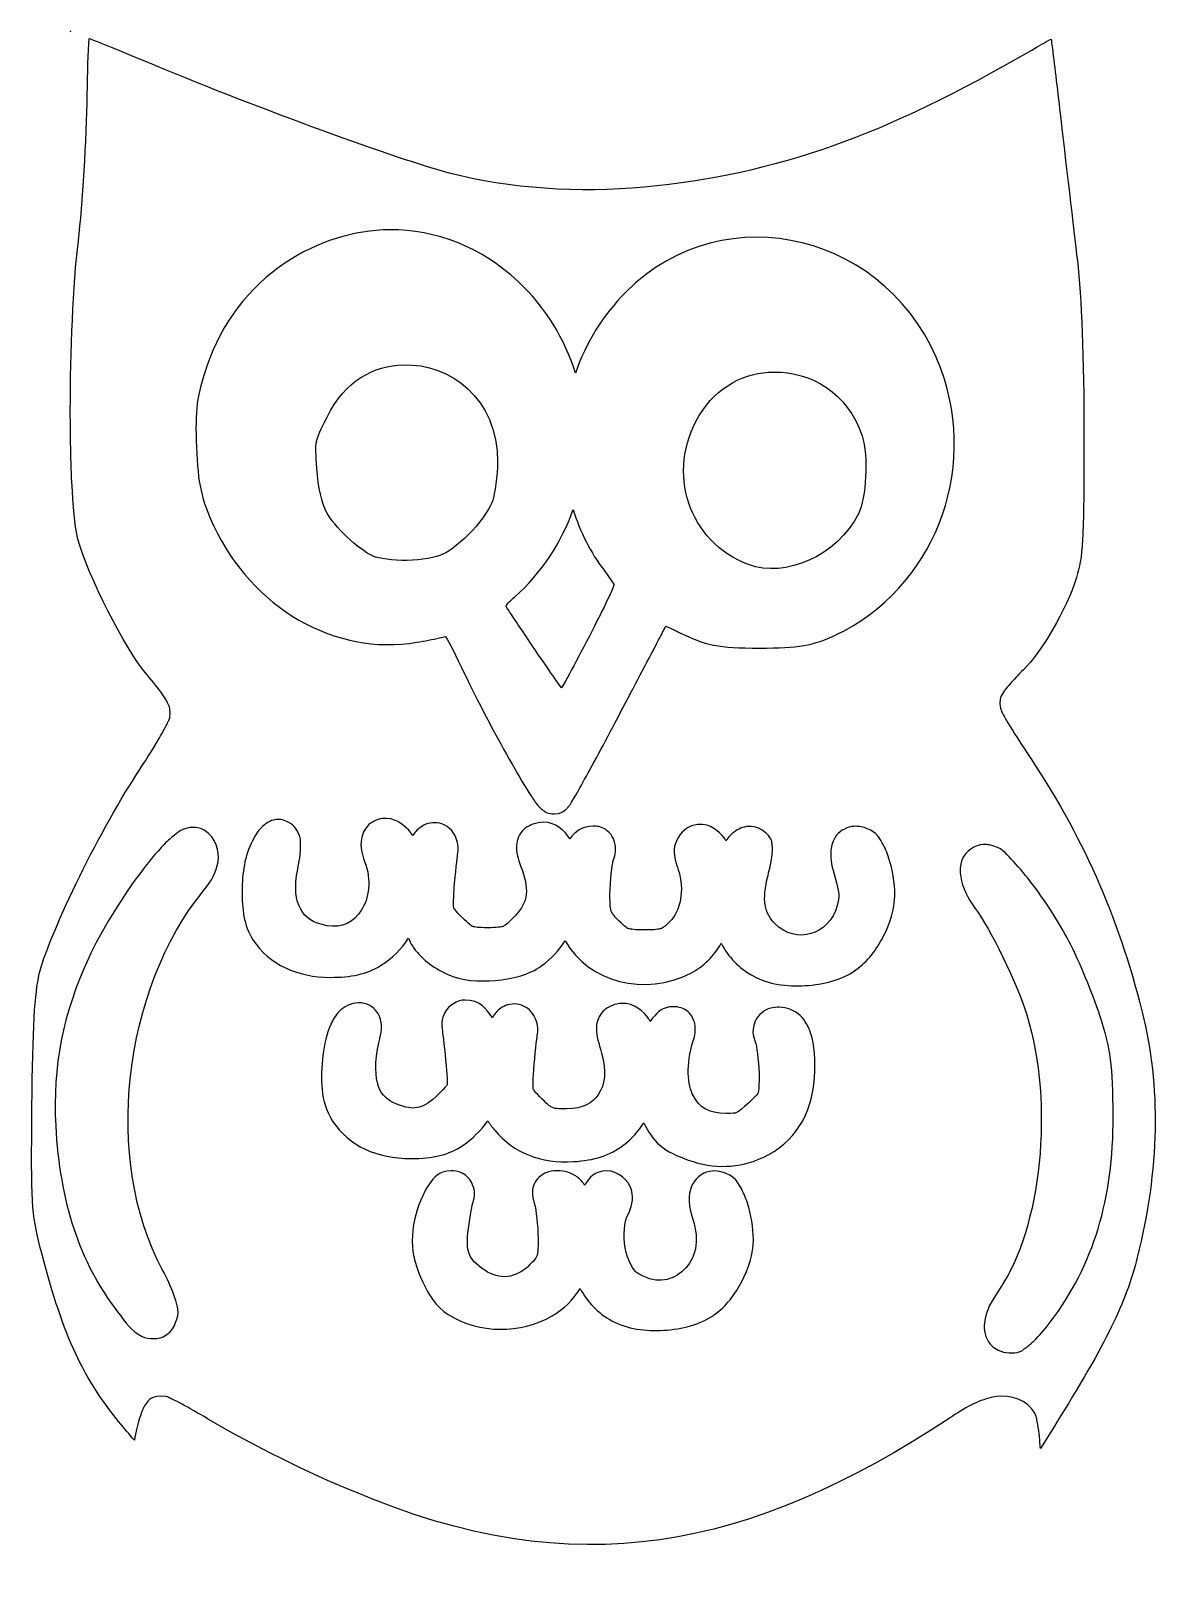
# Model space of a CAD drawing. Header units: centimetres. Extents: x -17.5 to 42.4, y -45.3 to 15.7.
# Drawn here: x 20.58 to 36.7, y -6.73 to 15.48 of the extents above; entities that cross this region are included whole.
import ezdxf

# ---------------------------------------------------------------- set-up
doc = ezdxf.new("R2010")
doc.units = ezdxf.units.CM
doc.header["$MEASUREMENT"] = 0
doc.layers.add('Layer 1', color=7, linetype='Continuous')

msp = doc.modelspace()

# ---------------------------------------------------------------- linework, layer by layer
at = {"layer": 'Layer 1', "color": 8}
for points, knots in [([(21.40489, 15.37426), (21.39212, 15.17193), (21.38193, 14.88734), (21.3776, 14.57472), (21.3776, 14.57472), (21.36867, 13.93003), (21.31338, 13.00363), (21.2511, 12.48203), (21.2511, 12.48203), (21.17569, 11.85049), (21.13616, 10.90946), (21.13617, 10.06357), (21.13617, 10.06357), (21.13617, 9.64063), (21.1461, 9.24035), (21.16511, 8.91429), (21.16511, 8.91429), (21.18411, 8.58823), (21.21717, 8.32572), (21.24365, 8.22803), (21.24365, 8.22803), (21.38765, 7.69691), (21.93028, 6.63995), (22.20608, 6.32137), (22.20608, 6.32137), (22.29077, 6.22354), (22.36713, 6.12782), (22.42601, 6.04604), (22.42601, 6.04604), (22.45545, 6.00515), (22.48057, 5.96865), (22.50208, 5.93194), (22.50208, 5.93194), (22.51283, 5.91359), (22.52319, 5.89523), (22.5335, 5.87158), (22.5335, 5.87158), (22.5438, 5.84793), (22.56079, 5.82749), (22.56078, 5.74756), (22.56078, 5.74756), (22.56079, 5.62772), (22.54038, 5.63939), (22.53019, 5.61609), (22.53019, 5.61609), (22.52, 5.59279), (22.5085, 5.57059), (22.49547, 5.54581), (22.49547, 5.54581), (22.4694, 5.49627), (22.43549, 5.43613), (22.39377, 5.36557), (22.39377, 5.36557), (22.31032, 5.22443), (22.19747, 5.04388), (22.07296, 4.85294), (22.07296, 4.85294), (21.80225, 4.43777), (21.48318, 3.85493), (21.21968, 3.31257), (21.21968, 3.31257), (20.95617, 2.7702), (20.74586, 2.24988), (20.69299, 2.02189), (20.69299, 2.02189), (20.62977, 1.74926), (20.59721, 1.2491), (20.58798, 0.12516), (20.58798, 0.12516), (20.57666, -1.25393), (20.58245, -1.39689), (20.70291, -1.86996), (20.70291, -1.86996), (21.0174, -3.10503), (21.29038, -3.70439), (21.82491, -4.36862), (21.82491, -4.36862), (21.90735, -4.47106), (21.97838, -4.55285), (22.05063, -4.63651), (22.05063, -4.63651), (22.07367, -4.51755), (22.09988, -4.4072), (22.12588, -4.32067), (22.12588, -4.32067), (22.13965, -4.2748), (22.15226, -4.23642), (22.17052, -4.19581), (22.17052, -4.19581), (22.17965, -4.17551), (22.18876, -4.15546), (22.21104, -4.12471), (22.21104, -4.12471), (22.23332, -4.09395), (22.26803, -4.00812), (22.43263, -4.00812), (22.43263, -4.00812), (22.54141, -4.00813), (22.52969, -4.02465), (22.54838, -4.0321), (22.54838, -4.0321), (22.56708, -4.03955), (22.58305, -4.04735), (22.6013, -4.05608), (22.6013, -4.05608), (22.63779, -4.07354), (22.68082, -4.09604), (22.73111, -4.12305), (22.73111, -4.12305), (22.83168, -4.17707), (22.96012, -4.24958), (23.09574, -4.32976), (23.09574, -4.32976), (23.73065, -4.70513), (24.58145, -5.12819), (25.15701, -5.35667), (25.15701, -5.35667), (25.15923, -5.35747), (25.16143, -5.3583), (25.16362, -5.35915), (25.16362, -5.35915), (28.36422, -6.72995), (30.82727, -6.19441), (33.68321, -4.32397), (33.68321, -4.32397), (33.90033, -4.17134), (34.08798, -4.07213), (34.28265, -4.02714), (34.28265, -4.02714), (34.47732, -3.98215), (34.71677, -4.01691), (34.85564, -4.18424), (34.85564, -4.18424), (34.94094, -4.28702), (34.92456, -4.31691), (34.93667, -4.36945), (34.93667, -4.36945), (34.94878, -4.42199), (34.95784, -4.48038), (34.96644, -4.54639), (34.96644, -4.54639), (34.97425, -4.60638), (34.9773, -4.68623), (34.98297, -4.7564), (34.98297, -4.7564), (34.98297, -4.7564), (35.18306, -4.43476), (35.18306, -4.43476), (35.18306, -4.43476), (35.93624, -3.22671), (36.20016, -2.6826), (36.36625, -2.02706), (36.36625, -2.02706), (36.6819, -0.78118), (36.70291, 0.42766), (36.43735, 1.47288), (36.43735, 1.47288), (36.07624, 2.8942), (35.59278, 3.98044), (34.78123, 5.19441), (34.78123, 5.19441), (34.68843, 5.33322), (34.60417, 5.46387), (34.54145, 5.56648), (34.54145, 5.56648), (34.51009, 5.61779), (34.48401, 5.66176), (34.46373, 5.69878), (34.46373, 5.69878), (34.45359, 5.71728), (34.44523, 5.73341), (34.43644, 5.75252), (34.43644, 5.75252), (34.43205, 5.76207), (34.42778, 5.77183), (34.42239, 5.78725), (34.42239, 5.78725), (34.41699, 5.80267), (34.40585, 5.81556), (34.40585, 5.88068), (34.40585, 5.88068), (34.40586, 5.98232), (34.43123, 5.99702), (34.44306, 6.01876), (34.44306, 6.01876), (34.45488, 6.04049), (34.46481, 6.05544), (34.4753, 6.07002), (34.4753, 6.07002), (34.49629, 6.09918), (34.51896, 6.12629), (34.54558, 6.15684), (34.54558, 6.15684), (34.59884, 6.21792), (34.66628, 6.28887), (34.74154, 6.36189), (34.74154, 6.36189), (34.99726, 6.61), (35.3527, 7.21272), (35.49808, 7.67984), (35.49808, 7.67984), (35.54492, 7.83033), (35.56893, 7.94417), (35.5849, 8.22637), (35.5849, 8.22637), (35.60086, 8.50858), (35.60474, 8.9478), (35.60474, 9.69564), (35.60474, 9.69564), (35.60475, 10.82612), (35.57171, 11.67665), (35.51048, 12.19843), (35.51048, 12.19843), (35.45755, 12.64954), (35.34365, 13.62698), (35.25748, 14.3705), (35.25748, 14.3705), (35.21448, 14.74147), (35.17356, 15.07999), (35.14255, 15.3263), (35.14255, 15.3263), (35.14048, 15.34269), (35.13956, 15.34961), (35.13759, 15.36516), (35.13759, 15.36516), (35.05054, 15.31637), (34.96586, 15.26983), (34.85977, 15.20807), (34.85977, 15.20807), (32.74682, 13.97787), (31.23681, 13.44222), (29.32916, 13.25594), (29.32916, 13.25594), (28.39357, 13.16458), (27.40699, 13.23472), (26.54524, 13.45603), (26.54524, 13.45603), (25.81829, 13.64272), (23.81361, 14.37944), (22.35242, 14.98813), (22.35242, 14.98813), (22.02213, 15.12572), (21.71601, 15.25094), (21.48922, 15.34119), (21.48922, 15.34119), (21.45412, 15.35515), (21.43593, 15.36205), (21.40489, 15.37426)], [0, 0, 0, 0, 0.01587302, 0.01587302, 0.01587302, 0.01587302, 0.03174603, 0.03174603, 0.03174603, 0.03174603, 0.04761905, 0.04761905, 0.04761905, 0.04761905, 0.06349206, 0.06349206, 0.06349206, 0.06349206, 0.07936508, 0.07936508, 0.07936508, 0.07936508, 0.0952381, 0.0952381, 0.0952381, 0.0952381, 0.11111111, 0.11111111, 0.11111111, 0.11111111, 0.12698413, 0.12698413, 0.12698413, 0.12698413, 0.14285714, 0.14285714, 0.14285714, 0.14285714, 0.15873016, 0.15873016, 0.15873016, 0.15873016, 0.17460317, 0.17460317, 0.17460317, 0.17460317, 0.19047619, 0.19047619, 0.19047619, 0.19047619, 0.20634921, 0.20634921, 0.20634921, 0.20634921, 0.22222222, 0.22222222, 0.22222222, 0.22222222, 0.23809524, 0.23809524, 0.23809524, 0.23809524, 0.25396825, 0.25396825, 0.25396825, 0.25396825, 0.26984127, 0.26984127, 0.26984127, 0.26984127, 0.28571429, 0.28571429, 0.28571429, 0.28571429, 0.3015873, 0.3015873, 0.3015873, 0.3015873, 0.31746032, 0.31746032, 0.31746032, 0.31746032, 0.33333333, 0.33333333, 0.33333333, 0.33333333, 0.34920635, 0.34920635, 0.34920635, 0.34920635, 0.36507937, 0.36507937, 0.36507937, 0.36507937, 0.38095238, 0.38095238, 0.38095238, 0.38095238, 0.3968254, 0.3968254, 0.3968254, 0.3968254, 0.41269841, 0.41269841, 0.41269841, 0.41269841, 0.42857143, 0.42857143, 0.42857143, 0.42857143, 0.44444444, 0.44444444, 0.44444444, 0.44444444, 0.46031746, 0.46031746, 0.46031746, 0.46031746, 0.47619048, 0.47619048, 0.47619048, 0.47619048, 0.49206349, 0.49206349, 0.49206349, 0.49206349, 0.50793651, 0.50793651, 0.50793651, 0.50793651, 0.52380952, 0.52380952, 0.52380952, 0.52380952, 0.53968254, 0.53968254, 0.53968254, 0.53968254, 0.55555556, 0.55555556, 0.55555556, 0.55555556, 0.57142857, 0.57142857, 0.57142857, 0.57142857, 0.58730159, 0.58730159, 0.58730159, 0.58730159, 0.6031746, 0.6031746, 0.6031746, 0.6031746, 0.61904762, 0.61904762, 0.61904762, 0.61904762, 0.63492063, 0.63492063, 0.63492063, 0.63492063, 0.65079365, 0.65079365, 0.65079365, 0.65079365, 0.66666667, 0.66666667, 0.66666667, 0.66666667, 0.68253968, 0.68253968, 0.68253968, 0.68253968, 0.6984127, 0.6984127, 0.6984127, 0.6984127, 0.71428571, 0.71428571, 0.71428571, 0.71428571, 0.73015873, 0.73015873, 0.73015873, 0.73015873, 0.74603175, 0.74603175, 0.74603175, 0.74603175, 0.76190476, 0.76190476, 0.76190476, 0.76190476, 0.77777778, 0.77777778, 0.77777778, 0.77777778, 0.79365079, 0.79365079, 0.79365079, 0.79365079, 0.80952381, 0.80952381, 0.80952381, 0.80952381, 0.82539683, 0.82539683, 0.82539683, 0.82539683, 0.84126984, 0.84126984, 0.84126984, 0.84126984, 0.85714286, 0.85714286, 0.85714286, 0.85714286, 0.87301587, 0.87301587, 0.87301587, 0.87301587, 0.88888889, 0.88888889, 0.88888889, 0.88888889, 0.9047619, 0.9047619, 0.9047619, 0.9047619, 0.92063492, 0.92063492, 0.92063492, 0.92063492, 0.93650794, 0.93650794, 0.93650794, 0.93650794, 0.95238095, 0.95238095, 0.95238095, 0.95238095, 0.96825397, 0.96825397, 0.96825397, 0.96825397, 1, 1, 1, 1]), ([(21.13203, 15.47761), (21.13269, 15.47743), (21.13371, 15.47473), (21.14526, 15.47265), (21.14526, 15.47265), (21.1449, 15.47277), (21.14396, 15.47336), (21.14361, 15.47348), (21.14361, 15.47348), (21.13613, 15.476), (21.13094, 15.47792), (21.13203, 15.47761)], [0, 0, 0, 0, 0.25, 0.25, 0.25, 0.25, 0.5, 0.5, 0.5, 0.5, 1, 1, 1, 1]), ([(25.69527, 12.64244), (26.35499, 12.64786), (27.00501, 12.39359), (27.52834, 11.90408), (27.52834, 11.90408), (27.92363, 11.53433), (28.19491, 11.08112), (28.34607, 10.59688), (28.34607, 10.59688), (28.4946, 11.02434), (28.73695, 11.42349), (29.06953, 11.75608), (29.06953, 11.75608), (30.48573, 13.17227), (32.85876, 12.57687), (33.56745, 10.64648), (33.56745, 10.64648), (34.10583, 9.17999), (33.4497, 7.51301), (32.06429, 6.85881), (32.06429, 6.85881), (31.74589, 6.70846), (31.53014, 6.67029), (30.97288, 6.67029), (30.97288, 6.67029), (30.38319, 6.67029), (30.2017, 6.70946), (29.81864, 6.89932), (29.81864, 6.89932), (29.7483, 6.93418), (29.69586, 6.95895), (29.63839, 6.98614), (29.63839, 6.98614), (29.60665, 6.9258), (29.57792, 6.87166), (29.53421, 6.78853), (29.53421, 6.78853), (29.40251, 6.53803), (29.22214, 6.19402), (29.02406, 5.81701), (29.02406, 5.81701), (28.82535, 5.4388), (28.64102, 5.09476), (28.50316, 4.84384), (28.50316, 4.84384), (28.43423, 4.71838), (28.37709, 4.61692), (28.33449, 4.5437), (28.33449, 4.5437), (28.31319, 4.5071), (28.29564, 4.47808), (28.27992, 4.45358), (28.27992, 4.45358), (28.27206, 4.44133), (28.26558, 4.43044), (28.25429, 4.41555), (28.25429, 4.41555), (28.24864, 4.4081), (28.24306, 4.40037), (28.22783, 4.38495), (28.22783, 4.38495), (28.22021, 4.37725), (28.21075, 4.36729), (28.18979, 4.35271), (28.18979, 4.35271), (28.16883, 4.33813), (28.13767, 4.30837), (28.04841, 4.30558), (28.04841, 4.30558), (27.95121, 4.30254), (27.9133, 4.33571), (27.888, 4.35271), (27.888, 4.35271), (27.86271, 4.36971), (27.8499, 4.38251), (27.83839, 4.39405), (27.83839, 4.39405), (27.81538, 4.41712), (27.80061, 4.43578), (27.78465, 4.45689), (27.78465, 4.45689), (27.75272, 4.49911), (27.71912, 4.54884), (27.68047, 4.60985), (27.68047, 4.60985), (27.60318, 4.73187), (27.50736, 4.89612), (27.40183, 5.08362), (27.40183, 5.08362), (27.19078, 5.45862), (26.94442, 5.92402), (26.76435, 6.30318), (26.76435, 6.30318), (26.63245, 6.58093), (26.54648, 6.7479), (26.49315, 6.83483), (26.49315, 6.83483), (26.4656, 6.82861), (26.43925, 6.82331), (26.40469, 6.81581), (26.40469, 6.81581), (26.30964, 6.79519), (26.19589, 6.77277), (26.08388, 6.7538), (26.08388, 6.7538), (24.91044, 6.55512), (23.73146, 7.24744), (23.18503, 8.41241), (23.18503, 8.41241), (23.008, 8.78984), (22.95749, 9.01672), (22.93616, 9.53937), (22.93616, 9.53937), (22.91464, 10.06689), (22.94311, 10.28802), (23.08416, 10.69361), (23.08416, 10.69361), (23.30036, 11.31528), (23.67843, 11.8174), (24.19955, 12.16619), (24.19955, 12.16619), (24.66536, 12.47796), (25.18216, 12.63822), (25.69527, 12.64244)], [0, 0, 0, 0, 0.03125, 0.03125, 0.03125, 0.03125, 0.0625, 0.0625, 0.0625, 0.0625, 0.09375, 0.09375, 0.09375, 0.09375, 0.125, 0.125, 0.125, 0.125, 0.15625, 0.15625, 0.15625, 0.15625, 0.1875, 0.1875, 0.1875, 0.1875, 0.21875, 0.21875, 0.21875, 0.21875, 0.25, 0.25, 0.25, 0.25, 0.28125, 0.28125, 0.28125, 0.28125, 0.3125, 0.3125, 0.3125, 0.3125, 0.34375, 0.34375, 0.34375, 0.34375, 0.375, 0.375, 0.375, 0.375, 0.40625, 0.40625, 0.40625, 0.40625, 0.4375, 0.4375, 0.4375, 0.4375, 0.46875, 0.46875, 0.46875, 0.46875, 0.5, 0.5, 0.5, 0.5, 0.53125, 0.53125, 0.53125, 0.53125, 0.5625, 0.5625, 0.5625, 0.5625, 0.59375, 0.59375, 0.59375, 0.59375, 0.625, 0.625, 0.625, 0.625, 0.65625, 0.65625, 0.65625, 0.65625, 0.6875, 0.6875, 0.6875, 0.6875, 0.71875, 0.71875, 0.71875, 0.71875, 0.75, 0.75, 0.75, 0.75, 0.78125, 0.78125, 0.78125, 0.78125, 0.8125, 0.8125, 0.8125, 0.8125, 0.84375, 0.84375, 0.84375, 0.84375, 0.875, 0.875, 0.875, 0.875, 0.90625, 0.90625, 0.90625, 0.90625, 0.9375, 0.9375, 0.9375, 0.9375, 1, 1, 1, 1]), ([(25.89288, 10.71428), (25.46844, 10.70233), (25.05599, 10.48799), (24.80065, 9.96932), (24.80065, 9.96932), (24.61998, 9.60233), (24.62827, 9.64562), (24.65513, 9.23427), (24.65513, 9.23427), (24.67251, 8.9681), (24.73366, 8.7272), (24.78907, 8.61911), (24.78907, 8.61911), (24.89842, 8.40583), (25.25214, 8.07363), (25.45963, 7.98329), (25.45963, 7.98329), (25.53443, 7.95072), (25.74186, 7.91655), (25.94497, 7.92128), (25.94497, 7.92128), (26.14808, 7.926), (26.35986, 7.96775), (26.45181, 8.00975), (26.45181, 8.00975), (26.55874, 8.05859), (26.73306, 8.19335), (26.87597, 8.34874), (26.87597, 8.34874), (27.01889, 8.50414), (27.13486, 8.6873), (27.16701, 8.78365), (27.16701, 8.78365), (27.19171, 8.85766), (27.23596, 9.14896), (27.23564, 9.32605), (27.23564, 9.32605), (27.23398, 10.24349), (26.55504, 10.73293), (25.89288, 10.71428)], [0, 0, 0, 0, 0.09090909, 0.09090909, 0.09090909, 0.09090909, 0.18181818, 0.18181818, 0.18181818, 0.18181818, 0.27272727, 0.27272727, 0.27272727, 0.27272727, 0.36363636, 0.36363636, 0.36363636, 0.36363636, 0.45454545, 0.45454545, 0.45454545, 0.45454545, 0.54545455, 0.54545455, 0.54545455, 0.54545455, 0.63636364, 0.63636364, 0.63636364, 0.63636364, 0.72727273, 0.72727273, 0.72727273, 0.72727273, 0.81818182, 0.81818182, 0.81818182, 0.81818182, 1, 1, 1, 1]), ([(31.17876, 10.61176), (30.76822, 10.60585), (30.36744, 10.41348), (30.11298, 9.98916), (30.11298, 9.98916), (29.62882, 9.18179), (29.96697, 8.17811), (30.81661, 7.86257), (30.81661, 7.86257), (31.34146, 7.66766), (32.08003, 7.98486), (32.38509, 8.58935), (32.38509, 8.58935), (32.49486, 8.80684), (32.53433, 9.41061), (32.43801, 9.7006), (32.43801, 9.7006), (32.23429, 10.31397), (31.70658, 10.61936), (31.17876, 10.61176)], [0, 0, 0, 0, 0.16666667, 0.16666667, 0.16666667, 0.16666667, 0.33333333, 0.33333333, 0.33333333, 0.33333333, 0.5, 0.5, 0.5, 0.5, 0.66666667, 0.66666667, 0.66666667, 0.66666667, 1, 1, 1, 1]), ([(28.31299, 8.64805), (28.1489, 8.18079), (27.8705, 7.74722), (27.47459, 7.39872), (27.47459, 7.39872), (27.4231, 7.3534), (27.38697, 7.31366), (27.3514, 7.27553), (27.3514, 7.27553), (27.37911, 7.23209), (27.40751, 7.18749), (27.44648, 7.12835), (27.44648, 7.12835), (27.54993, 6.97138), (27.68537, 6.77011), (27.82103, 6.5719), (27.82103, 6.5719), (27.93946, 6.39887), (28.05117, 6.23876), (28.14763, 6.10227), (28.14763, 6.10227), (28.21944, 6.23003), (28.29783, 6.37155), (28.38492, 6.53469), (28.38492, 6.53469), (28.59909, 6.93589), (28.83236, 7.40623), (28.86448, 7.49133), (28.86448, 7.49133), (28.88527, 7.54641), (28.89402, 7.57082), (28.89756, 7.5798), (28.89756, 7.5798), (28.89946, 7.56891), (28.8689, 7.63037), (28.76361, 7.76831), (28.76361, 7.76831), (28.55872, 8.03673), (28.41126, 8.33516), (28.31299, 8.64805)], [0, 0, 0, 0, 0.09090909, 0.09090909, 0.09090909, 0.09090909, 0.18181818, 0.18181818, 0.18181818, 0.18181818, 0.27272727, 0.27272727, 0.27272727, 0.27272727, 0.36363636, 0.36363636, 0.36363636, 0.36363636, 0.45454545, 0.45454545, 0.45454545, 0.45454545, 0.54545455, 0.54545455, 0.54545455, 0.54545455, 0.63636364, 0.63636364, 0.63636364, 0.63636364, 0.72727273, 0.72727273, 0.72727273, 0.72727273, 0.81818182, 0.81818182, 0.81818182, 0.81818182, 1, 1, 1, 1]), ([(25.58944, 4.23695), (25.77011, 4.25435), (25.87127, 4.16513), (25.96647, 4.06994), (25.96647, 4.06994), (25.98765, 4.04875), (26.00563, 4.01971), (26.02517, 3.99387), (26.02517, 3.99387), (26.03161, 4.00339), (26.03539, 4.01338), (26.04253, 4.02281), (26.04253, 4.02281), (26.07477, 4.06534), (26.11567, 4.1102), (26.18392, 4.14435), (26.18392, 4.14435), (26.25217, 4.1785), (26.35633, 4.19018), (26.43941, 4.16089), (26.43941, 4.16089), (26.5559, 4.11981), (26.6159, 4.03107), (26.64529, 3.95418), (26.64529, 3.95418), (26.67468, 3.87729), (26.68012, 3.79899), (26.66431, 3.71854), (26.66431, 3.71854), (26.66195, 3.70656), (26.63123, 3.44766), (26.61552, 3.23567), (26.61552, 3.23567), (26.60145, 3.04561), (26.6069, 2.96945), (26.60974, 2.96034), (26.60974, 2.96034), (26.61257, 2.95123), (26.62636, 2.928), (26.73128, 2.82309), (26.73128, 2.82309), (26.82274, 2.73162), (26.859, 2.70687), (26.88259, 2.69741), (26.88259, 2.69741), (26.90617, 2.68795), (26.95813, 2.67922), (27.09591, 2.67922), (27.09591, 2.67922), (27.23191, 2.67922), (27.2857, 2.68826), (27.30923, 2.69741), (27.30923, 2.69741), (27.33275, 2.70656), (27.36481, 2.72736), (27.44979, 2.81234), (27.44979, 2.81234), (27.66071, 3.02326), (27.69571, 3.17979), (27.58539, 3.50356), (27.58539, 3.50356), (27.54019, 3.63621), (27.50557, 3.70456), (27.50436, 3.83264), (27.50436, 3.83264), (27.50375, 3.89667), (27.52978, 3.99476), (27.58704, 4.05836), (27.58704, 4.05836), (27.64431, 4.12196), (27.70022, 4.14225), (27.73587, 4.15592), (27.73587, 4.15592), (27.78602, 4.17517), (27.83964, 4.18555), (27.89379, 4.18486), (27.89379, 4.18486), (28.06241, 4.18273), (28.18814, 4.07099), (28.26421, 3.95005), (28.26421, 3.95005), (28.33728, 4.04396), (28.44576, 4.13029), (28.5999, 4.13029), (28.5999, 4.13029), (28.64468, 4.13029), (28.70946, 4.12513), (28.78015, 4.07903), (28.78015, 4.07903), (28.85083, 4.03294), (28.89876, 3.94431), (28.91078, 3.88142), (28.91078, 3.88142), (28.93483, 3.75564), (28.905, 3.69879), (28.88102, 3.62097), (28.88102, 3.62097), (28.8761, 3.605), (28.8392, 3.33968), (28.83885, 3.16126), (28.83885, 3.16126), (28.83855, 3.00438), (28.84759, 2.93797), (28.85621, 2.91404), (28.85621, 2.91404), (28.86483, 2.8901), (28.88146, 2.86396), (28.96784, 2.77761), (28.96784, 2.77761), (29.05245, 2.69302), (29.08044, 2.67489), (29.10426, 2.66599), (29.10426, 2.66599), (29.12808, 2.65709), (29.18908, 2.6478), (29.33495, 2.6478), (29.33495, 2.6478), (29.47902, 2.6478), (29.54199, 2.65714), (29.56646, 2.66599), (29.56646, 2.66599), (29.59092, 2.67484), (29.61508, 2.68981), (29.69378, 2.76852), (29.69378, 2.76852), (29.84068, 2.91541), (29.90954, 3.21724), (29.8145, 3.50522), (29.8145, 3.50522), (29.78019, 3.60918), (29.7518, 3.68167), (29.75497, 3.7946), (29.75497, 3.7946), (29.75814, 3.90754), (29.85684, 4.04907), (29.92943, 4.09557), (29.92943, 4.09557), (29.97128, 4.12237), (30.02668, 4.14727), (30.09397, 4.15262), (30.09397, 4.15262), (30.27954, 4.16736), (30.39145, 4.05513), (30.47183, 3.95831), (30.47183, 3.95831), (30.48085, 3.94744), (30.4872, 3.93153), (30.49581, 3.91945), (30.49581, 3.91945), (30.52971, 3.97081), (30.57079, 4.01901), (30.63388, 4.06167), (30.63388, 4.06167), (30.68714, 4.09768), (30.7641, 4.12994), (30.85299, 4.12451), (30.85299, 4.12451), (30.94188, 4.11907), (31.02476, 4.07262), (31.07623, 4.02115), (31.07623, 4.02115), (31.15419, 3.94319), (31.14905, 3.89664), (31.15396, 3.86654), (31.15396, 3.86654), (31.15886, 3.83644), (31.15832, 3.81635), (31.15809, 3.79708), (31.15809, 3.79708), (31.15762, 3.75856), (31.15438, 3.72444), (31.14899, 3.68629), (31.14899, 3.68629), (31.13822, 3.60999), (31.11977, 3.52121), (31.09525, 3.42667), (31.09525, 3.42667), (31.00226, 3.06816), (31.04797, 2.88195), (31.19695, 2.73296), (31.19695, 2.73296), (31.49222, 2.43769), (31.96796, 2.57203), (32.08165, 2.99424), (32.08165, 2.99424), (32.11684, 3.1249), (32.11483, 3.18471), (32.05271, 3.39111), (32.05271, 3.39111), (32.00901, 3.53632), (31.98196, 3.65238), (31.99318, 3.78303), (31.99318, 3.78303), (31.99879, 3.84835), (32.01548, 3.92518), (32.07338, 3.99883), (32.07338, 3.99883), (32.13128, 4.07248), (32.2356, 4.12073), (32.31895, 4.12616), (32.31895, 4.12616), (32.39746, 4.13127), (32.4572, 4.11364), (32.51077, 4.09309), (32.51077, 4.09309), (32.6469, 4.04085), (32.68412, 3.96217), (32.72409, 3.893), (32.72409, 3.893), (32.76406, 3.82382), (32.79401, 3.74963), (32.82, 3.66893), (32.82, 3.66893), (32.87198, 3.50752), (32.90615, 3.32366), (32.90516, 3.14307), (32.90516, 3.14307), (32.90404, 2.93721), (32.83728, 2.73746), (32.74063, 2.55189), (32.74063, 2.55189), (32.64398, 2.36631), (32.51812, 2.19674), (32.35037, 2.07729), (32.35037, 2.07729), (32.14298, 1.92962), (31.88578, 1.86868), (31.62607, 1.85322), (31.62607, 1.85322), (31.36636, 1.83777), (31.10482, 1.868), (30.88193, 1.99048), (30.88193, 1.99048), (30.68265, 2.09998), (30.52968, 2.26109), (30.428, 2.4568), (30.428, 2.4568), (30.324, 2.27474), (30.18025, 2.12903), (29.99227, 2.03182), (29.99227, 2.03182), (29.3443, 1.69674), (28.53154, 1.89625), (28.19972, 2.49318), (28.19972, 2.49318), (28.11286, 2.35623), (28.00262, 2.23457), (27.86651, 2.13765), (27.86651, 2.13765), (27.6762, 2.00214), (27.44412, 1.94882), (27.20505, 1.92764), (27.20505, 1.92764), (26.96598, 1.90645), (26.72592, 1.91878), (26.51383, 2.01693), (26.51383, 2.01693), (26.30773, 2.11231), (26.13446, 2.24093), (26.01938, 2.42042), (26.01938, 2.42042), (25.99724, 2.45496), (25.97981, 2.49182), (25.96233, 2.52874), (25.96233, 2.52874), (25.86236, 2.3732), (25.73039, 2.24041), (25.56546, 2.13848), (25.56546, 2.13848), (25.36906, 2.0171), (25.13722, 1.97045), (24.8486, 1.97063), (24.8486, 1.97063), (24.3756, 1.97093), (23.97564, 2.15323), (23.74314, 2.50807), (23.74314, 2.50807), (23.60809, 2.71417), (23.58741, 2.9526), (23.58852, 3.20425), (23.58852, 3.20425), (23.58964, 3.4559), (23.62311, 3.70827), (23.73653, 3.92111), (23.73653, 3.92111), (23.7848, 4.01169), (23.82443, 4.08052), (23.90602, 4.14766), (23.90602, 4.14766), (23.94682, 4.18122), (24.00594, 4.22209), (24.10364, 4.22455), (24.10364, 4.22455), (24.20134, 4.22701), (24.30746, 4.16115), (24.35086, 4.10053), (24.35086, 4.10053), (24.43764, 3.97928), (24.42377, 3.90244), (24.42196, 3.81445), (24.42196, 3.81445), (24.42015, 3.72645), (24.4064, 3.62928), (24.38227, 3.51679), (24.38227, 3.51679), (24.32622, 3.25539), (24.35575, 3.06518), (24.42444, 2.94298), (24.42444, 2.94298), (24.49313, 2.82078), (24.59968, 2.74211), (24.80065, 2.70816), (24.80065, 2.70816), (25.02125, 2.67089), (25.17825, 2.75743), (25.28847, 2.92727), (25.28847, 2.92727), (25.39869, 3.09711), (25.44073, 3.35377), (25.33726, 3.62593), (25.33726, 3.62593), (25.29718, 3.73133), (25.27271, 3.82953), (25.29178, 3.94591), (25.29178, 3.94591), (25.30131, 4.0041), (25.32506, 4.07062), (25.37777, 4.12947), (25.37777, 4.12947), (25.43048, 4.18832), (25.51436, 4.22972), (25.58944, 4.23695)], [0, 0, 0, 0, 0.01190476, 0.01190476, 0.01190476, 0.01190476, 0.02380952, 0.02380952, 0.02380952, 0.02380952, 0.03571429, 0.03571429, 0.03571429, 0.03571429, 0.04761905, 0.04761905, 0.04761905, 0.04761905, 0.05952381, 0.05952381, 0.05952381, 0.05952381, 0.07142857, 0.07142857, 0.07142857, 0.07142857, 0.08333333, 0.08333333, 0.08333333, 0.08333333, 0.0952381, 0.0952381, 0.0952381, 0.0952381, 0.10714286, 0.10714286, 0.10714286, 0.10714286, 0.11904762, 0.11904762, 0.11904762, 0.11904762, 0.13095238, 0.13095238, 0.13095238, 0.13095238, 0.14285714, 0.14285714, 0.14285714, 0.14285714, 0.1547619, 0.1547619, 0.1547619, 0.1547619, 0.16666667, 0.16666667, 0.16666667, 0.16666667, 0.17857143, 0.17857143, 0.17857143, 0.17857143, 0.19047619, 0.19047619, 0.19047619, 0.19047619, 0.20238095, 0.20238095, 0.20238095, 0.20238095, 0.21428571, 0.21428571, 0.21428571, 0.21428571, 0.22619048, 0.22619048, 0.22619048, 0.22619048, 0.23809524, 0.23809524, 0.23809524, 0.23809524, 0.25, 0.25, 0.25, 0.25, 0.26190476, 0.26190476, 0.26190476, 0.26190476, 0.27380952, 0.27380952, 0.27380952, 0.27380952, 0.28571429, 0.28571429, 0.28571429, 0.28571429, 0.29761905, 0.29761905, 0.29761905, 0.29761905, 0.30952381, 0.30952381, 0.30952381, 0.30952381, 0.32142857, 0.32142857, 0.32142857, 0.32142857, 0.33333333, 0.33333333, 0.33333333, 0.33333333, 0.3452381, 0.3452381, 0.3452381, 0.3452381, 0.35714286, 0.35714286, 0.35714286, 0.35714286, 0.36904762, 0.36904762, 0.36904762, 0.36904762, 0.38095238, 0.38095238, 0.38095238, 0.38095238, 0.39285714, 0.39285714, 0.39285714, 0.39285714, 0.4047619, 0.4047619, 0.4047619, 0.4047619, 0.41666667, 0.41666667, 0.41666667, 0.41666667, 0.42857143, 0.42857143, 0.42857143, 0.42857143, 0.44047619, 0.44047619, 0.44047619, 0.44047619, 0.45238095, 0.45238095, 0.45238095, 0.45238095, 0.46428571, 0.46428571, 0.46428571, 0.46428571, 0.47619048, 0.47619048, 0.47619048, 0.47619048, 0.48809524, 0.48809524, 0.48809524, 0.48809524, 0.5, 0.5, 0.5, 0.5, 0.51190476, 0.51190476, 0.51190476, 0.51190476, 0.52380952, 0.52380952, 0.52380952, 0.52380952, 0.53571429, 0.53571429, 0.53571429, 0.53571429, 0.54761905, 0.54761905, 0.54761905, 0.54761905, 0.55952381, 0.55952381, 0.55952381, 0.55952381, 0.57142857, 0.57142857, 0.57142857, 0.57142857, 0.58333333, 0.58333333, 0.58333333, 0.58333333, 0.5952381, 0.5952381, 0.5952381, 0.5952381, 0.60714286, 0.60714286, 0.60714286, 0.60714286, 0.61904762, 0.61904762, 0.61904762, 0.61904762, 0.63095238, 0.63095238, 0.63095238, 0.63095238, 0.64285714, 0.64285714, 0.64285714, 0.64285714, 0.6547619, 0.6547619, 0.6547619, 0.6547619, 0.66666667, 0.66666667, 0.66666667, 0.66666667, 0.67857143, 0.67857143, 0.67857143, 0.67857143, 0.69047619, 0.69047619, 0.69047619, 0.69047619, 0.70238095, 0.70238095, 0.70238095, 0.70238095, 0.71428571, 0.71428571, 0.71428571, 0.71428571, 0.72619048, 0.72619048, 0.72619048, 0.72619048, 0.73809524, 0.73809524, 0.73809524, 0.73809524, 0.75, 0.75, 0.75, 0.75, 0.76190476, 0.76190476, 0.76190476, 0.76190476, 0.77380952, 0.77380952, 0.77380952, 0.77380952, 0.78571429, 0.78571429, 0.78571429, 0.78571429, 0.79761905, 0.79761905, 0.79761905, 0.79761905, 0.80952381, 0.80952381, 0.80952381, 0.80952381, 0.82142857, 0.82142857, 0.82142857, 0.82142857, 0.83333333, 0.83333333, 0.83333333, 0.83333333, 0.8452381, 0.8452381, 0.8452381, 0.8452381, 0.85714286, 0.85714286, 0.85714286, 0.85714286, 0.86904762, 0.86904762, 0.86904762, 0.86904762, 0.88095238, 0.88095238, 0.88095238, 0.88095238, 0.89285714, 0.89285714, 0.89285714, 0.89285714, 0.9047619, 0.9047619, 0.9047619, 0.9047619, 0.91666667, 0.91666667, 0.91666667, 0.91666667, 0.92857143, 0.92857143, 0.92857143, 0.92857143, 0.94047619, 0.94047619, 0.94047619, 0.94047619, 0.95238095, 0.95238095, 0.95238095, 0.95238095, 0.96428571, 0.96428571, 0.96428571, 0.96428571, 0.97619048, 0.97619048, 0.97619048, 0.97619048, 1, 1, 1, 1]), ([(22.88738, 4.1121), (22.94323, 4.1137), (23.00823, 4.09671), (23.05688, 4.06663), (23.05688, 4.06663), (23.21138, 3.97114), (23.26848, 3.76867), (23.24539, 3.62097), (23.24539, 3.62097), (23.22231, 3.47327), (23.15019, 3.34421), (23.04861, 3.22079), (23.04861, 3.22079), (21.8769, 1.79714), (21.61196, -0.64696), (22.44834, -2.19738), (22.44834, -2.19738), (22.51868, -2.32778), (22.57601, -2.45171), (22.61535, -2.56118), (22.61535, -2.56118), (22.63503, -2.61592), (22.65064, -2.66618), (22.66083, -2.71911), (22.66083, -2.71911), (22.67102, -2.77203), (22.69256, -2.82042), (22.64925, -2.93325), (22.64925, -2.93325), (22.62512, -2.99615), (22.59765, -3.07158), (22.4996, -3.13831), (22.4996, -3.13831), (22.40155, -3.20503), (22.24349, -3.19517), (22.16308, -3.15484), (22.16308, -3.15484), (22.00226, -3.07419), (21.9369, -2.96851), (21.81086, -2.80344), (21.81086, -2.80344), (21.26382, -2.08702), (20.98531, -1.23481), (20.92781, -0.14934), (20.92781, -0.14934), (20.88255, 0.70495), (21.02833, 1.44664), (21.39496, 2.24018), (21.39496, 2.24018), (21.57877, 2.63801), (21.85006, 3.07463), (22.10769, 3.42419), (22.10769, 3.42419), (22.2365, 3.59896), (22.3613, 3.75135), (22.47562, 3.86819), (22.47562, 3.86819), (22.53278, 3.92661), (22.58649, 3.97648), (22.64512, 4.01867), (22.64512, 4.01867), (22.70375, 4.06086), (22.7606, 4.10848), (22.88738, 4.1121)], [0, 0, 0, 0, 0.05882353, 0.05882353, 0.05882353, 0.05882353, 0.11764706, 0.11764706, 0.11764706, 0.11764706, 0.17647059, 0.17647059, 0.17647059, 0.17647059, 0.23529412, 0.23529412, 0.23529412, 0.23529412, 0.29411765, 0.29411765, 0.29411765, 0.29411765, 0.35294118, 0.35294118, 0.35294118, 0.35294118, 0.41176471, 0.41176471, 0.41176471, 0.41176471, 0.47058824, 0.47058824, 0.47058824, 0.47058824, 0.52941176, 0.52941176, 0.52941176, 0.52941176, 0.58823529, 0.58823529, 0.58823529, 0.58823529, 0.64705882, 0.64705882, 0.64705882, 0.64705882, 0.70588235, 0.70588235, 0.70588235, 0.70588235, 0.76470588, 0.76470588, 0.76470588, 0.76470588, 0.82352941, 0.82352941, 0.82352941, 0.82352941, 0.88235294, 0.88235294, 0.88235294, 0.88235294, 1, 1, 1, 1]), ([(34.16772, 3.86819), (34.19865, 3.86928), (34.22718, 3.86602), (34.25454, 3.86075), (34.25454, 3.86075), (34.44041, 3.82495), (34.47982, 3.74595), (34.56708, 3.65818), (34.56708, 3.65818), (34.65434, 3.5704), (34.74738, 3.45991), (34.84407, 3.33406), (34.84407, 3.33406), (35.03744, 3.08237), (35.24258, 2.77092), (35.39308, 2.47995), (35.39308, 2.47995), (35.54, 2.19588), (35.7285, 1.74318), (35.83129, 1.42741), (35.83129, 1.42741), (35.98788, 0.94636), (36.01923, 0.71689), (36.02146, -0.00878), (36.02146, -0.00878), (36.02513, -1.19777), (35.74481, -2.12803), (35.12188, -2.9531), (35.12188, -2.9531), (35.04468, -3.05534), (34.96367, -3.14708), (34.88789, -3.22016), (34.88789, -3.22016), (34.85, -3.2567), (34.81406, -3.28876), (34.77296, -3.31773), (34.77296, -3.31773), (34.73185, -3.34669), (34.70539, -3.39131), (34.56708, -3.39132), (34.56708, -3.39132), (34.47543, -3.39132), (34.35565, -3.36278), (34.2719, -3.26895), (34.2719, -3.26895), (34.18816, -3.17511), (34.1745, -3.05459), (34.18426, -2.9655), (34.18426, -2.9655), (34.20378, -2.78732), (34.2874, -2.64444), (34.40998, -2.46445), (34.40998, -2.46445), (34.99023, -1.61241), (35.18446, 0.15529), (34.7895, 1.43485), (34.7895, 1.43485), (34.65205, 1.88014), (34.25801, 2.68188), (34.05362, 2.95455), (34.05362, 2.95455), (33.94289, 3.10228), (33.87126, 3.25053), (33.84609, 3.40517), (33.84609, 3.40517), (33.83351, 3.48249), (33.82744, 3.56556), (33.87089, 3.66562), (33.87089, 3.66562), (33.91435, 3.76568), (34.05112, 3.86409), (34.16772, 3.86819)], [0, 0, 0, 0, 0.05263158, 0.05263158, 0.05263158, 0.05263158, 0.10526316, 0.10526316, 0.10526316, 0.10526316, 0.15789474, 0.15789474, 0.15789474, 0.15789474, 0.21052632, 0.21052632, 0.21052632, 0.21052632, 0.26315789, 0.26315789, 0.26315789, 0.26315789, 0.31578947, 0.31578947, 0.31578947, 0.31578947, 0.36842105, 0.36842105, 0.36842105, 0.36842105, 0.42105263, 0.42105263, 0.42105263, 0.42105263, 0.47368421, 0.47368421, 0.47368421, 0.47368421, 0.52631579, 0.52631579, 0.52631579, 0.52631579, 0.57894737, 0.57894737, 0.57894737, 0.57894737, 0.63157895, 0.63157895, 0.63157895, 0.63157895, 0.68421053, 0.68421053, 0.68421053, 0.68421053, 0.73684211, 0.73684211, 0.73684211, 0.73684211, 0.78947368, 0.78947368, 0.78947368, 0.78947368, 0.84210526, 0.84210526, 0.84210526, 0.84210526, 0.89473684, 0.89473684, 0.89473684, 0.89473684, 1, 1, 1, 1]), ([(26.77014, 1.64734), (26.98329, 1.64675), (27.07433, 1.5251), (27.1604, 1.39434), (27.1604, 1.39434), (27.17042, 1.40996), (27.17747, 1.42611), (27.18934, 1.44147), (27.18934, 1.44147), (27.21992, 1.48102), (27.25844, 1.52292), (27.32328, 1.55639), (27.32328, 1.55639), (27.38813, 1.58987), (27.49095, 1.60438), (27.57547, 1.57458), (27.57547, 1.57458), (27.69195, 1.53351), (27.75196, 1.44477), (27.78134, 1.36788), (27.78134, 1.36788), (27.81073, 1.29098), (27.81617, 1.21268), (27.80036, 1.13223), (27.80036, 1.13223), (27.79809, 1.12068), (27.76728, 0.86058), (27.75158, 0.64854), (27.75158, 0.64854), (27.73749, 0.45828), (27.74228, 0.3819), (27.74496, 0.37321), (27.74496, 0.37321), (27.74765, 0.36452), (27.76159, 0.3417), (27.86651, 0.23678), (27.86651, 0.23678), (27.9566, 0.14669), (27.99396, 0.12086), (28.01782, 0.11111), (28.01782, 0.11111), (28.04167, 0.10135), (28.08994, 0.09292), (28.22039, 0.09292), (28.22039, 0.09292), (28.45397, 0.09292), (28.59191, 0.17567), (28.67679, 0.30376), (28.67679, 0.30376), (28.76168, 0.43184), (28.79716, 0.62969), (28.72061, 0.8908), (28.72061, 0.8908), (28.67715, 1.03906), (28.64621, 1.11905), (28.64537, 1.24055), (28.64537, 1.24055), (28.64496, 1.30129), (28.66292, 1.39093), (28.71731, 1.45966), (28.71731, 1.45966), (28.77169, 1.52838), (28.83548, 1.55551), (28.8744, 1.57045), (28.8744, 1.57045), (28.91571, 1.58629), (28.961, 1.59681), (29.00752, 1.59856), (29.00752, 1.59856), (29.18273, 1.60515), (29.32056, 1.48913), (29.39282, 1.37945), (29.39282, 1.37945), (29.4011, 1.36689), (29.40524, 1.35264), (29.41266, 1.33977), (29.41266, 1.33977), (29.42672, 1.35832), (29.43887, 1.3793), (29.45401, 1.39599), (29.45401, 1.39599), (29.51936, 1.46803), (29.57354, 1.55), (29.75249, 1.55226), (29.75249, 1.55226), (29.81364, 1.55303), (29.89569, 1.52937), (29.95341, 1.47785), (29.95341, 1.47785), (30.01113, 1.42632), (30.03779, 1.36161), (30.04849, 1.31083), (30.04849, 1.31083), (30.06989, 1.20927), (30.05091, 1.14129), (30.02782, 1.06609), (30.02782, 1.06609), (29.91953, 0.71334), (29.94482, 0.43921), (30.02948, 0.2773), (30.02948, 0.2773), (30.11413, 0.11538), (30.24243, 0.02925), (30.49746, 0.02925), (30.49746, 0.02925), (30.66867, 0.02925), (30.64567, 0.01979), (30.81661, 0.17643), (30.81661, 0.17643), (30.91977, 0.27096), (30.9454, 0.30597), (30.95221, 0.32195), (30.95221, 0.32195), (30.95902, 0.33792), (30.96792, 0.38963), (30.96792, 0.53775), (30.96792, 0.53775), (30.96792, 0.70075), (30.93907, 0.95534), (30.9241, 1.014), (30.9241, 1.014), (30.8992, 1.11153), (30.84377, 1.16985), (30.9117, 1.3439), (30.9117, 1.3439), (30.94566, 1.43093), (31.04809, 1.50652), (31.11344, 1.5258), (31.11344, 1.5258), (31.17879, 1.54508), (31.21796, 1.54316), (31.25565, 1.54316), (31.25565, 1.54316), (31.36329, 1.54316), (31.47821, 1.49598), (31.55414, 1.4241), (31.55414, 1.4241), (31.63007, 1.35222), (31.67313, 1.2662), (31.70297, 1.17688), (31.70297, 1.17688), (31.76264, 0.99825), (31.77298, 0.7921), (31.75753, 0.54023), (31.75753, 0.54023), (31.72534, 0.01519), (31.46929, -0.3969), (31.0258, -0.59831), (31.0258, -0.59831), (30.67802, -0.75625), (30.32552, -0.76877), (29.95672, -0.63717), (29.95672, -0.63717), (29.79411, -0.57915), (29.66347, -0.52174), (29.54992, -0.42385), (29.54992, -0.42385), (29.44961, -0.33737), (29.38213, -0.22893), (29.32089, -0.10717), (29.32089, -0.10717), (29.24343, -0.2262), (29.14956, -0.33451), (29.03894, -0.41889), (29.03894, -0.41889), (28.83943, -0.57106), (28.61184, -0.64277), (28.31878, -0.65949), (28.31878, -0.65949), (27.85032, -0.68623), (27.47018, -0.5402), (27.19347, -0.21135), (27.19347, -0.21135), (27.15768, -0.16881), (27.12485, -0.12356), (27.09508, -0.07658), (27.09508, -0.07658), (26.99832, -0.21356), (26.87485, -0.33707), (26.73872, -0.42881), (26.73872, -0.42881), (26.5401, -0.56266), (26.31269, -0.61586), (25.99789, -0.61567), (25.99789, -0.61567), (25.51478, -0.61538), (25.11367, -0.43687), (24.88085, -0.08154), (24.88085, -0.08154), (24.69851, 0.19674), (24.70443, 0.53719), (24.74194, 0.85607), (24.74194, 0.85607), (24.7607, 1.01552), (24.79414, 1.16467), (24.85357, 1.2976), (24.85357, 1.2976), (24.88328, 1.36406), (24.91821, 1.42787), (24.97759, 1.48777), (24.97759, 1.48777), (25.03696, 1.54766), (25.13535, 1.60683), (25.24961, 1.60683), (25.24961, 1.60683), (25.29446, 1.60683), (25.36318, 1.60328), (25.43896, 1.55226), (25.43896, 1.55226), (25.51473, 1.50124), (25.55955, 1.40773), (25.57042, 1.34555), (25.57042, 1.34555), (25.59216, 1.22121), (25.56691, 1.15765), (25.54396, 1.05451), (25.54396, 1.05451), (25.47721, 0.75454), (25.48735, 0.5419), (25.53652, 0.41207), (25.53652, 0.41207), (25.58569, 0.28225), (25.66098, 0.20849), (25.83583, 0.14666), (25.83583, 0.14666), (25.96735, 0.10015), (26.04363, 0.0976), (26.11612, 0.11689), (26.11612, 0.11689), (26.18862, 0.13619), (26.27569, 0.18716), (26.39476, 0.30624), (26.39476, 0.30624), (26.50091, 0.41238), (26.51348, 0.43458), (26.51465, 0.43853), (26.51465, 0.43853), (26.51582, 0.44248), (26.51987, 0.51784), (26.50142, 0.7089), (26.50142, 0.7089), (26.48085, 0.92196), (26.45324, 1.16406), (26.44685, 1.20665), (26.44685, 1.20665), (26.43469, 1.28775), (26.43258, 1.37466), (26.48158, 1.4704), (26.48158, 1.4704), (26.53058, 1.56615), (26.66164, 1.64765), (26.77014, 1.64734)], [0, 0, 0, 0, 0.015625, 0.015625, 0.015625, 0.015625, 0.03125, 0.03125, 0.03125, 0.03125, 0.046875, 0.046875, 0.046875, 0.046875, 0.0625, 0.0625, 0.0625, 0.0625, 0.078125, 0.078125, 0.078125, 0.078125, 0.09375, 0.09375, 0.09375, 0.09375, 0.109375, 0.109375, 0.109375, 0.109375, 0.125, 0.125, 0.125, 0.125, 0.140625, 0.140625, 0.140625, 0.140625, 0.15625, 0.15625, 0.15625, 0.15625, 0.171875, 0.171875, 0.171875, 0.171875, 0.1875, 0.1875, 0.1875, 0.1875, 0.203125, 0.203125, 0.203125, 0.203125, 0.21875, 0.21875, 0.21875, 0.21875, 0.234375, 0.234375, 0.234375, 0.234375, 0.25, 0.25, 0.25, 0.25, 0.265625, 0.265625, 0.265625, 0.265625, 0.28125, 0.28125, 0.28125, 0.28125, 0.296875, 0.296875, 0.296875, 0.296875, 0.3125, 0.3125, 0.3125, 0.3125, 0.328125, 0.328125, 0.328125, 0.328125, 0.34375, 0.34375, 0.34375, 0.34375, 0.359375, 0.359375, 0.359375, 0.359375, 0.375, 0.375, 0.375, 0.375, 0.390625, 0.390625, 0.390625, 0.390625, 0.40625, 0.40625, 0.40625, 0.40625, 0.421875, 0.421875, 0.421875, 0.421875, 0.4375, 0.4375, 0.4375, 0.4375, 0.453125, 0.453125, 0.453125, 0.453125, 0.46875, 0.46875, 0.46875, 0.46875, 0.484375, 0.484375, 0.484375, 0.484375, 0.5, 0.5, 0.5, 0.5, 0.515625, 0.515625, 0.515625, 0.515625, 0.53125, 0.53125, 0.53125, 0.53125, 0.546875, 0.546875, 0.546875, 0.546875, 0.5625, 0.5625, 0.5625, 0.5625, 0.578125, 0.578125, 0.578125, 0.578125, 0.59375, 0.59375, 0.59375, 0.59375, 0.609375, 0.609375, 0.609375, 0.609375, 0.625, 0.625, 0.625, 0.625, 0.640625, 0.640625, 0.640625, 0.640625, 0.65625, 0.65625, 0.65625, 0.65625, 0.671875, 0.671875, 0.671875, 0.671875, 0.6875, 0.6875, 0.6875, 0.6875, 0.703125, 0.703125, 0.703125, 0.703125, 0.71875, 0.71875, 0.71875, 0.71875, 0.734375, 0.734375, 0.734375, 0.734375, 0.75, 0.75, 0.75, 0.75, 0.765625, 0.765625, 0.765625, 0.765625, 0.78125, 0.78125, 0.78125, 0.78125, 0.796875, 0.796875, 0.796875, 0.796875, 0.8125, 0.8125, 0.8125, 0.8125, 0.828125, 0.828125, 0.828125, 0.828125, 0.84375, 0.84375, 0.84375, 0.84375, 0.859375, 0.859375, 0.859375, 0.859375, 0.875, 0.875, 0.875, 0.875, 0.890625, 0.890625, 0.890625, 0.890625, 0.90625, 0.90625, 0.90625, 0.90625, 0.921875, 0.921875, 0.921875, 0.921875, 0.9375, 0.9375, 0.9375, 0.9375, 0.953125, 0.953125, 0.953125, 0.953125, 0.96875, 0.96875, 0.96875, 0.96875, 1, 1, 1, 1]), ([(26.57336, -0.79096), (26.6149, -0.79096), (26.66748, -0.79437), (26.72963, -0.82486), (26.72963, -0.82486), (26.79177, -0.85534), (26.85392, -0.92343), (26.87928, -0.98857), (26.87928, -0.98857), (26.93001, -1.11884), (26.89752, -1.19338), (26.8768, -1.26473), (26.8768, -1.26473), (26.86927, -1.29065), (26.82884, -1.51408), (26.81231, -1.67566), (26.81231, -1.67566), (26.79538, -1.84114), (26.80891, -1.93013), (26.83794, -1.99398), (26.83794, -1.99398), (26.86697, -2.05783), (26.92131, -2.12119), (27.05291, -2.21061), (27.05291, -2.21061), (27.26206, -2.35273), (27.49627, -2.33026), (27.69287, -2.13372), (27.69287, -2.13372), (27.77358, -2.05304), (27.78761, -2.03084), (27.79623, -2.00639), (27.79623, -2.00639), (27.80484, -1.98194), (27.81389, -1.91392), (27.81359, -1.75917), (27.81359, -1.75917), (27.81325, -1.58146), (27.77591, -1.3167), (27.7706, -1.29945), (27.7706, -1.29945), (27.75765, -1.25743), (27.7467, -1.22113), (27.73917, -1.1746), (27.73917, -1.1746), (27.73165, -1.12808), (27.72048, -1.06244), (27.76067, -0.97368), (27.76067, -0.97368), (27.80087, -0.88493), (27.90127, -0.8223), (27.96159, -0.80584), (27.96159, -0.80584), (28.02191, -0.78938), (28.05953, -0.79096), (28.09636, -0.79096), (28.09636, -0.79096), (28.18578, -0.79096), (28.28865, -0.81771), (28.37004, -0.87777), (28.37004, -0.87777), (28.4152, -0.9111), (28.45004, -0.95169), (28.47918, -0.99518), (28.47918, -0.99518), (28.48371, -0.98819), (28.4868, -0.98058), (28.49159, -0.97368), (28.49159, -0.97368), (28.54261, -0.90021), (28.61321, -0.79096), (28.79668, -0.79096), (28.79668, -0.79096), (28.94929, -0.79096), (29.11212, -0.92882), (29.14643, -1.06381), (29.14643, -1.06381), (29.18073, -1.1988), (29.14874, -1.31825), (29.09021, -1.42761), (29.09021, -1.42761), (29.04729, -1.5078), (29.02267, -1.70952), (29.05631, -1.89146), (29.05631, -1.89146), (29.08994, -2.07339), (29.18897, -2.22303), (29.21671, -2.2412), (29.21671, -2.2412), (29.4769, -2.41169), (29.69791, -2.37015), (29.86328, -2.23294), (29.86328, -2.23294), (30.02866, -2.09572), (30.13065, -1.84982), (30.03444, -1.53014), (30.03444, -1.53014), (29.98074, -1.35171), (29.9393, -1.22123), (29.99227, -1.04396), (29.99227, -1.04396), (30.01875, -0.95533), (30.10691, -0.84354), (30.21799, -0.80915), (30.21799, -0.80915), (30.32908, -0.77475), (30.41827, -0.79917), (30.49167, -0.82734), (30.49167, -0.82734), (30.6278, -0.87957), (30.66502, -0.95826), (30.70499, -1.02743), (30.70499, -1.02743), (30.74496, -1.0966), (30.77491, -1.17079), (30.8009, -1.2515), (30.8009, -1.2515), (30.85288, -1.4129), (30.88705, -1.59677), (30.88607, -1.77736), (30.88607, -1.77736), (30.88494, -1.98321), (30.81817, -2.18296), (30.72153, -2.36853), (30.72153, -2.36853), (30.62488, -2.55411), (30.49902, -2.72368), (30.33127, -2.84313), (30.33127, -2.84313), (30.12398, -2.99073), (29.86734, -3.05174), (29.60779, -3.0672), (29.60779, -3.0672), (29.34826, -3.08266), (29.08646, -3.05238), (28.86365, -2.92995), (28.86365, -2.92995), (28.66702, -2.82189), (28.51576, -2.66336), (28.41386, -2.47106), (28.41386, -2.47106), (28.31549, -2.62913), (28.18309, -2.76204), (28.01451, -2.86049), (28.01451, -2.86049), (27.56431, -3.12343), (26.97187, -3.11744), (26.53119, -2.8423), (26.53119, -2.8423), (26.35233, -2.73064), (26.25295, -2.56431), (26.16573, -2.37928), (26.16573, -2.37928), (26.07851, -2.19426), (26.01608, -1.99313), (26.01608, -1.78893), (26.01608, -1.78893), (26.01608, -1.58783), (26.06773, -1.38564), (26.13845, -1.21016), (26.13845, -1.21016), (26.1738, -1.12241), (26.21308, -1.04238), (26.2666, -0.96955), (26.2666, -0.96955), (26.32013, -0.89672), (26.38717, -0.79096), (26.57336, -0.79096)], [0, 0, 0, 0, 0.02325581, 0.02325581, 0.02325581, 0.02325581, 0.04651163, 0.04651163, 0.04651163, 0.04651163, 0.06976744, 0.06976744, 0.06976744, 0.06976744, 0.09302326, 0.09302326, 0.09302326, 0.09302326, 0.11627907, 0.11627907, 0.11627907, 0.11627907, 0.13953488, 0.13953488, 0.13953488, 0.13953488, 0.1627907, 0.1627907, 0.1627907, 0.1627907, 0.18604651, 0.18604651, 0.18604651, 0.18604651, 0.20930233, 0.20930233, 0.20930233, 0.20930233, 0.23255814, 0.23255814, 0.23255814, 0.23255814, 0.25581395, 0.25581395, 0.25581395, 0.25581395, 0.27906977, 0.27906977, 0.27906977, 0.27906977, 0.30232558, 0.30232558, 0.30232558, 0.30232558, 0.3255814, 0.3255814, 0.3255814, 0.3255814, 0.34883721, 0.34883721, 0.34883721, 0.34883721, 0.37209302, 0.37209302, 0.37209302, 0.37209302, 0.39534884, 0.39534884, 0.39534884, 0.39534884, 0.41860465, 0.41860465, 0.41860465, 0.41860465, 0.44186047, 0.44186047, 0.44186047, 0.44186047, 0.46511628, 0.46511628, 0.46511628, 0.46511628, 0.48837209, 0.48837209, 0.48837209, 0.48837209, 0.51162791, 0.51162791, 0.51162791, 0.51162791, 0.53488372, 0.53488372, 0.53488372, 0.53488372, 0.55813953, 0.55813953, 0.55813953, 0.55813953, 0.58139535, 0.58139535, 0.58139535, 0.58139535, 0.60465116, 0.60465116, 0.60465116, 0.60465116, 0.62790698, 0.62790698, 0.62790698, 0.62790698, 0.65116279, 0.65116279, 0.65116279, 0.65116279, 0.6744186, 0.6744186, 0.6744186, 0.6744186, 0.69767442, 0.69767442, 0.69767442, 0.69767442, 0.72093023, 0.72093023, 0.72093023, 0.72093023, 0.74418605, 0.74418605, 0.74418605, 0.74418605, 0.76744186, 0.76744186, 0.76744186, 0.76744186, 0.79069767, 0.79069767, 0.79069767, 0.79069767, 0.81395349, 0.81395349, 0.81395349, 0.81395349, 0.8372093, 0.8372093, 0.8372093, 0.8372093, 0.86046512, 0.86046512, 0.86046512, 0.86046512, 0.88372093, 0.88372093, 0.88372093, 0.88372093, 0.90697674, 0.90697674, 0.90697674, 0.90697674, 0.93023256, 0.93023256, 0.93023256, 0.93023256, 0.95348837, 0.95348837, 0.95348837, 0.95348837, 1, 1, 1, 1])]:
    msp.add_open_spline(points, degree=3, knots=knots, dxfattribs=at)

doc.saveas('drawing.dxf')
